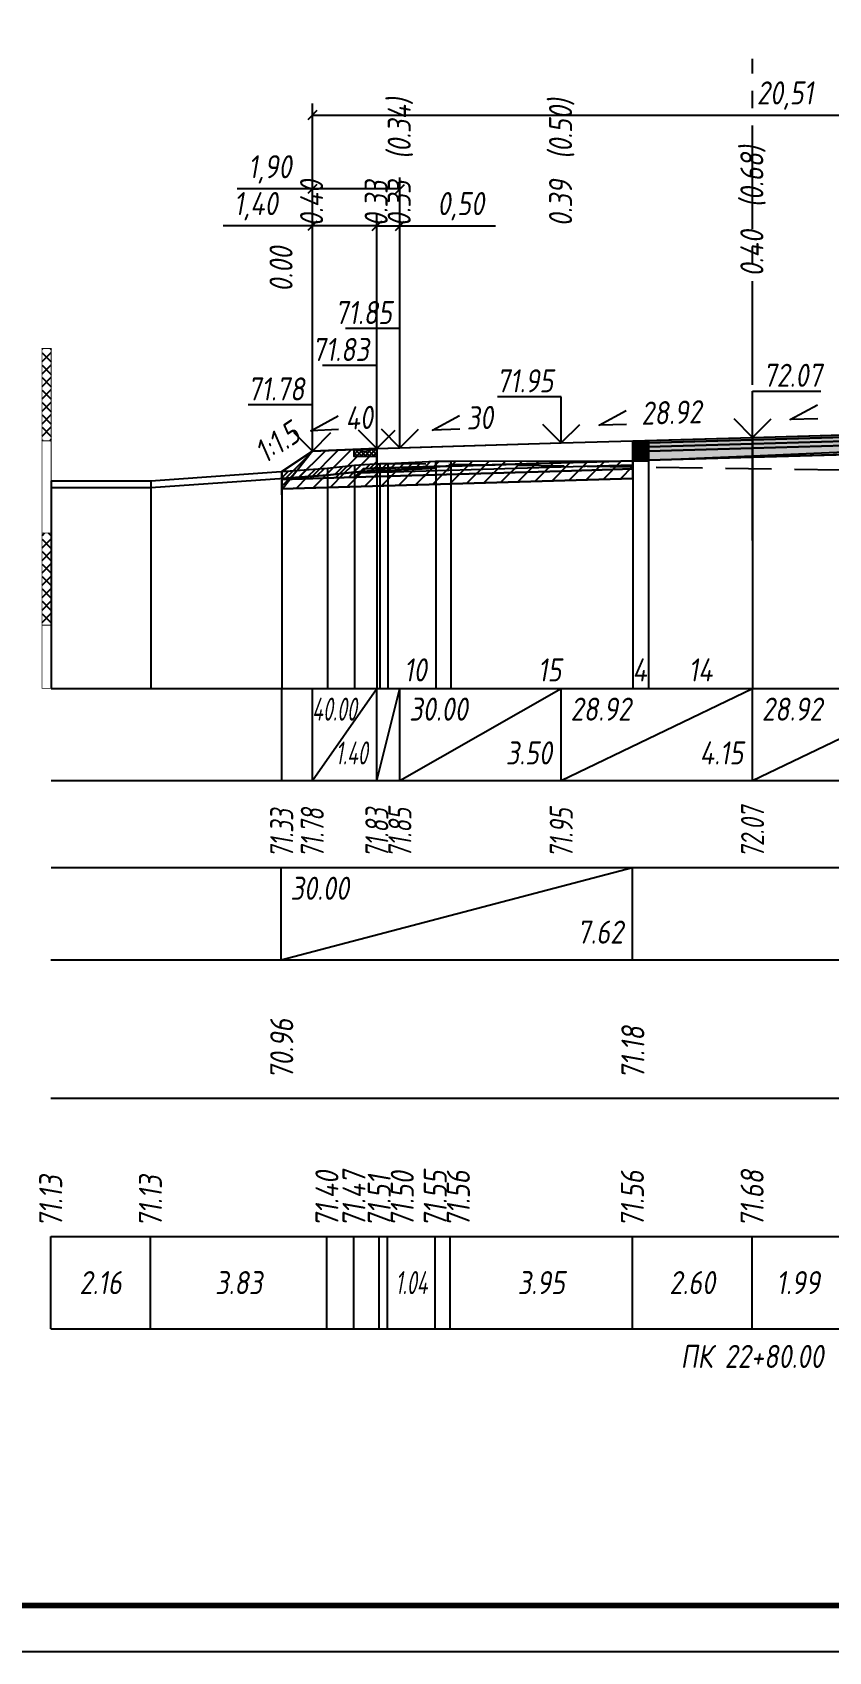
# Model space of a CAD drawing. Extents: x -717 to 1451, y -133302 to 233.
# Drawn here: x 78 to 164.3, y -35369.4 to -35193.9 of the extents above; entities that cross this region are included whole.
import ezdxf
from ezdxf.enums import TextEntityAlignment as Align

# ---------------------------------------------------------------- set-up
doc = ezdxf.new("R2010")
doc.units = 0
doc.linetypes.add('осевая2', pattern=[1.125, 0.75, -0.125, 0.125, -0.125])
doc.linetypes.add('штриховая', pattern=[0.75, 0.5, -0.25])
for name, color, linetype in [('Интерполированный поперечник', 2, 'Continuous'), ('Код_510', 7, 'Continuous'), ('Код_514', 1, 'Continuous'), ('Код_516', 1, 'Continuous'), ('Контур_0', 7, 'Continuous'), ('Контур_2521', 7, 'Continuous'), ('Контур_2564', 7, 'Continuous'), ('Контур_2660', 7, 'Continuous'), ('Контур_2665', 7, 'Continuous'), ('Контур_400', 7, 'Continuous'), ('Контур_508', 7, 'Continuous'), ('Контур_512', 7, 'Continuous'), ('Контур_513', 7, 'Continuous'), ('Контур_818', 7, 'Continuous'), ('Красный поперечник', 1, 'Continuous'), ('Линейка абсолютных высот', 7, 'Continuous'), ('Объём_2501', 7, 'Continuous'), ('Объём_2564', 7, 'Continuous'), ('Объём_2650', 7, 'Continuous'), ('Объём_2660', 7, 'Continuous'), ('Объём_2661', 7, 'Continuous'), ('Объём_2662', 7, 'Continuous'), ('Объём_2663', 7, 'Continuous'), ('Объём_2665', 7, 'Continuous'), ('Объём_2666', 7, 'Continuous'), ('Объём_2753', 7, 'Continuous'), ('Ось', 1, 'осевая2'), ('Откосы', 7, 'Continuous'), ('Отметки покрытия', 7, 'Continuous'), ('Подписи поперечников', 7, 'Continuous'), ('Рабочие отметки', 7, 'Continuous'), ('Рабочие отметки доп.', 7, 'Continuous'), ('Слои выравнивания', 7, 'Continuous'), ('Таблица', 7, 'Continuous'), ('Уклоны проезжей части', 7, 'Continuous'), ('Черный поперечник', 3, 'Continuous')]:
    doc.layers.add(name, color=color, linetype=linetype)
for name, color, linetype, true_color in [('Контур_2540', 2, 'Continuous', 0xffff00), ('Контур_2560', 2, 'Continuous', 0xffff00), ('Контур_2561', 7, 'Continuous', 0xff8040), ('Контур_2562', 3, 'Continuous', 0x00ff00), ('Контур_2563', 7, 'Continuous', 0xff8000), ('Контур_2570', 7, 'Continuous', 0x80ff00), ('Контур_2725', 7, 'Continuous', 0x323232), ('Контур_2736', 4, 'Continuous', 0x00ffff), ('Контур_2737', 4, 'Continuous', 0x00ffff), ('Контур_2738', 4, 'Continuous', 0x00ffff), ('Контур_2739', 4, 'Continuous', 0x00ffff), ('Контур_2741', 4, 'Continuous', 0x00ffff), ('Контур_2742', 4, 'Continuous', 0x00ffff), ('Контур_2743', 4, 'Continuous', 0x00ffff), ('Контур_2744', 7, 'Continuous', 0xa4ffff), ('Контур_2745', 7, 'Continuous', 0xa4ffff), ('Контур_2747', 4, 'Continuous', 0x00ffff), ('Контур_2748', 4, 'Continuous', 0x00ffff), ('Контур_2749', 4, 'Continuous', 0x00ffff), ('Контур_2750', 4, 'Continuous', 0x00ffff), ('Контур_2751', 4, 'Continuous', 0x00ffff), ('Контур_2752', 4, 'Continuous', 0x00ffff), ('Контур_2760', 7, 'Continuous', 0x323232), ('Контур_2761', 7, 'Continuous', 0x323232), ('Контур_2762', 7, 'Continuous', 0x323232), ('Контур_2763', 7, 'Continuous', 0x323232), ('Контур_2764', 7, 'Continuous', 0x323232), ('Контур_402', 7, 'Continuous', 0xff6464), ('Контур_703', 4, 'Continuous', 0x00ffff), ('Контур_705', 4, 'Continuous', 0x00ffff), ('Контур_707', 4, 'Continuous', 0x00ffff), ('Контур_720', 131, 'Continuous', 0xaaffff), ('Объём_2500', 7, 'Continuous', 0xc0c0c0), ('Объём_2520', 7, 'Continuous', 0x80ffff), ('Объём_2540', 2, 'Continuous', 0xffff00), ('Объём_2560', 2, 'Continuous', 0xffff00), ('Объём_2561', 7, 'Continuous', 0xff8040), ('Объём_2562', 3, 'Continuous', 0x00ff00), ('Объём_2563', 7, 'Continuous', 0xff8000), ('Объём_2570', 7, 'Continuous', 0x80ff00), ('Объём_2600', 7, 'Continuous', 0x808000), ('Объём_2746', 2, 'Continuous', 0xffff00)]:
    doc.layers.add(name, color=color, linetype=linetype, true_color=true_color)
doc.styles.get("Standard").update_dxf_attribs({"font": 'txt', "height": 2.5})
doc.styles.add('М', font='romand.shx', dxfattribs={"width": 0.8, "oblique": 10, "height": 2.5})
doc.dimstyles.new('ISO-25', dxfattribs={"dimtxt": 2.5, "dimasz": 2.5, "dimexe": 1.25, "dimexo": 0.625, "dimtad": 1, "dimtxsty": 'Standard', "dimcen": 2.5, "dimadec": 0, "dimazin": 0, "dimtfac": 1, "dimtmove": 0, "dimatfit": 3, "dimfxl": 1, "dimarcsym": 0})
pattern_1 = [(45.0000013, (0, 0), (-0.67351924, 0.67351921), []), (135.0000003, (0, 0), (-0.673519222, -0.67351923), [])]

# ---------------------------------------------------------------- blocks, each defined once
blk = doc.blocks.new('_Oblique')
at = {"color": 0, "linetype": 'ByBlock', "lineweight": -2}
blk.add_line((-0.5, -0.5), (0.5, 0.5), dxfattribs=at)
blk = doc.blocks.new('*D818')
at = {"color": 0, "lineweight": -2, "transparency": 16777216}
for p, q in [((108.32, -35238.71), (108.32, -35213.61)), ((115.32, -35238.43), (115.32, -35213.61)), ((108.32, -35214.86), (98.65, -35214.86)), ((115.32, -35214.86), (108.32, -35214.86))]:
    blk.add_line(p, q, dxfattribs=at)
at = {"layer": 'Defpoints', "color": 0, "transparency": 16777216}
for p in [(115.32, -35214.86), (108.32, -35239.34), (115.32, -35239.06)]:
    blk.add_point(p, dxfattribs=at)
at = {"color": 0, "lineweight": -2, "transparency": 16777216, "rotation": 180}
blk.add_blockref('_Oblique', (108.32, -35214.86), dxfattribs=at)
at = {"color": 0, "lineweight": -2, "transparency": 16777216}
blk.add_blockref('_Oblique', (115.32, -35214.86), dxfattribs=at)
at = {"color": 0, "transparency": 16777216, "insert": (102.19, -35212.74), "char_height": 2.5, "width": 8.75, "attachment_point": 5, "style": 'М'}
blk.add_mtext('1,40', dxfattribs=at)
blk = doc.blocks.new('*D820')
at = {"color": 0, "lineweight": -2, "transparency": 16777216}
for p, q in [((115.32, -35238.43), (115.32, -35213.61)), ((117.82, -35238.36), (117.82, -35213.61)), ((115.32, -35214.86), (117.82, -35214.86)), ((117.82, -35214.86), (128.18, -35214.86))]:
    blk.add_line(p, q, dxfattribs=at)
at = {"layer": 'Defpoints', "color": 0, "transparency": 16777216}
for p in [(117.82, -35214.86), (115.32, -35239.06), (117.82, -35238.98)]:
    blk.add_point(p, dxfattribs=at)
at = {"color": 0, "lineweight": -2, "transparency": 16777216, "rotation": 180}
blk.add_blockref('_Oblique', (115.32, -35214.86), dxfattribs=at)
at = {"color": 0, "lineweight": -2, "transparency": 16777216}
blk.add_blockref('_Oblique', (117.82, -35214.86), dxfattribs=at)
at = {"color": 0, "transparency": 16777216, "insert": (124.42, -35212.74), "char_height": 2.5, "width": 9.1667, "attachment_point": 5, "style": 'М'}
blk.add_mtext('0,50', dxfattribs=at)
blk = doc.blocks.new('*D823')
at = {"color": 0, "lineweight": -2, "transparency": 16777216}
for p, q in [((108.32, -35238.71), (108.32, -35209.61)), ((117.82, -35238.36), (117.82, -35209.61)), ((108.32, -35210.86), (100.17, -35210.86)), ((117.82, -35210.86), (108.32, -35210.86))]:
    blk.add_line(p, q, dxfattribs=at)
at = {"layer": 'Defpoints', "color": 0, "transparency": 16777216}
for p in [(117.82, -35210.86), (108.32, -35239.34), (117.82, -35238.98)]:
    blk.add_point(p, dxfattribs=at)
at = {"color": 0, "lineweight": -2, "transparency": 16777216, "rotation": 180}
blk.add_blockref('_Oblique', (108.32, -35210.86), dxfattribs=at)
at = {"color": 0, "lineweight": -2, "transparency": 16777216}
blk.add_blockref('_Oblique', (117.82, -35210.86), dxfattribs=at)
at = {"color": 0, "transparency": 16777216, "insert": (103.71, -35208.74), "char_height": 2.5, "width": 8.75, "attachment_point": 5, "style": 'М'}
blk.add_mtext('1,90', dxfattribs=at)
blk = doc.blocks.new('*D824')
at = {"color": 0, "lineweight": -2, "transparency": 16777216}
for p, q in [((108.32, -35238.71), (108.32, -35201.61)), ((108.32, -35202.86), (210.87, -35202.86)), ((210.87, -35235.61), (210.87, -35201.61))]:
    blk.add_line(p, q, dxfattribs=at)
at = {"layer": 'Defpoints', "color": 0, "transparency": 16777216}
for p in [(210.87, -35202.86), (210.87, -35236.23), (108.32, -35239.34)]:
    blk.add_point(p, dxfattribs=at)
at = {"color": 0, "lineweight": -2, "transparency": 16777216, "rotation": 180}
blk.add_blockref('_Oblique', (108.32, -35202.86), dxfattribs=at)
at = {"color": 0, "lineweight": -2, "transparency": 16777216}
blk.add_blockref('_Oblique', (210.87, -35202.86), dxfattribs=at)
at = {"color": 0, "transparency": 16777216, "insert": (159.59, -35200.74), "char_height": 2.5, "width": 11.25, "attachment_point": 5, "style": 'М'}
blk.add_mtext('20,51', dxfattribs=at)

msp = doc.modelspace()

# ---------------------------------------------------------------- hatches: boundary and pattern name
h = msp.add_hatch()
h.set_pattern_fill('ANSI37', color=256, scale=0.1)
h.set_pattern_definition([(45, (114.06792, -35239.3179), (-0.22451, 0.22451), []), (135, (114.06792, -35239.3179), (-0.22451, -0.22451), [])])
h.paths.add_polyline_path([(112.819, -35239.093), (112.818, -35239.821), (115.318, -35239.821), (115.318, -35238.993), (114.06, -35239.318)])
at = {"layer": 'Линейка абсолютных высот'}
h = msp.add_hatch(dxfattribs=at)
h.set_pattern_fill('ANSI37', scale=0.3, style=0)
h.set_pattern_definition(pattern_1)
h.paths.add_polyline_path([(80, -35238.154), (80, -35228.154), (79, -35228.154), (79, -35238.154)])
h = msp.add_hatch(dxfattribs=at)
h.set_pattern_fill('ANSI37', scale=0.3, style=0)
h.set_pattern_definition(pattern_1)
h.paths.add_polyline_path([(80, -35258.154), (80, -35248.154), (79, -35248.154), (79, -35258.154)])
at = {"layer": 'Объём_2563'}
h = msp.add_hatch(dxfattribs=at)
h.set_pattern_fill('ANSI31', color=256, scale=0.3)
h.paths.add_polyline_path([(108.318, -35239.273), (112.819, -35239.093), (112.818, -35239.821), (115.318, -35239.821), (115.318, -35241.143), (113.818, -35241.188), (112.89, -35242.116), (105, -35242.352), (105, -35241.485)])
at = {"layer": 'Объём_2570'}
h = msp.add_hatch(dxfattribs=at)
h.set_pattern_fill('ANSI31', color=256, scale=0.2)
h.paths.add_polyline_path([(121.709, -35241.134), (116.519, -35241.39), (115.629, -35241.356), (112.888, -35241.568), (109.957, -35241.883), (105, -35242.235), (105, -35241.485), (109.957, -35241.133), (112.888, -35240.818), (115.629, -35240.606), (116.519, -35240.64), (121.709, -35240.384)])
at = {"layer": 'Объём_2600'}
h = msp.add_hatch(dxfattribs=at)
h.set_pattern_fill('ANSI31', color=6, scale=0.4)
h.paths.add_polyline_path([(123.325, -35240.36), (143.086, -35240.343), (143.086, -35242.232), (105, -35243.375), (105, -35242.235), (109.957, -35241.883), (112.888, -35241.568), (115.629, -35241.356), (116.519, -35241.39), (121.709, -35241.134), (121.709, -35240.384)])
at = {"layer": 'Слои выравнивания'}
for color, points in [(2, [(143.086, -35238.168), (144.769, -35238.12), (144.769, -35238.37), (143.086, -35238.418)]), (2, [(144.769, -35238.12), (156.068, -35237.793), (156.068, -35238.043), (144.769, -35238.37)]), (3, [(144.769, -35238.37), (156.068, -35238.043), (156.068, -35238.493), (144.769, -35238.82)]), (2, [(156.068, -35237.793), (166.039, -35237.505), (168.257, -35237.44), (176.818, -35237.193), (190.898, -35236.771), (192.748, -35236.715), (192.748, -35236.965), (190.898, -35237.021), (176.818, -35237.443), (168.257, -35237.69), (166.039, -35237.755), (156.068, -35238.043)]), (3, [(156.068, -35238.043), (166.039, -35237.755), (168.257, -35237.69), (176.818, -35237.443), (190.898, -35237.021), (192.748, -35236.965), (192.748, -35237.415), (190.898, -35237.471), (176.818, -35237.893), (168.257, -35238.14), (166.039, -35238.205), (156.068, -35238.493)]), (4, [(156.068, -35238.493), (166.039, -35238.205), (168.257, -35238.14), (176.818, -35237.893), (190.898, -35237.471), (192.748, -35237.415), (192.748, -35237.865), (190.898, -35237.921), (176.818, -35238.343), (168.257, -35238.59), (166.039, -35238.655), (156.068, -35238.943)]), (5, [(156.068, -35238.943), (166.039, -35238.655), (168.257, -35238.59), (176.818, -35238.343), (190.898, -35237.921), (192.748, -35237.865), (192.748, -35238.865), (190.898, -35238.921), (176.818, -35239.343), (168.257, -35239.59), (166.039, -35239.655), (156.068, -35239.943)]), (3, [(143.086, -35238.418), (144.769, -35238.37), (144.769, -35238.82), (143.086, -35238.868)]), (4, [(143.086, -35238.868), (144.769, -35238.82), (144.769, -35239.27), (143.086, -35239.318)]), (5, [(143.086, -35239.318), (144.769, -35239.27), (144.769, -35240.27), (143.086, -35240.318)]), (4, [(144.769, -35238.82), (156.068, -35238.493), (156.068, -35238.943), (144.769, -35239.27)]), (5, [(144.769, -35239.27), (156.068, -35238.943), (156.068, -35239.943), (144.769, -35240.27)]), (7, [(143.086, -35240.318), (144.769, -35240.27), (144.769, -35240.32), (143.086, -35240.368)])]:
    msp.add_hatch(color=color, dxfattribs=at).paths.add_polyline_path(points)

# ---------------------------------------------------------------- linework, layer by layer
at = {"flags": 128}
msp.add_lwpolyline([(-30.054, -35369.421), (389.946, -35369.421), (389.946, -35072.421), (-30.054, -35072.421)], close=True, dxfattribs=at)
at = {"const_width": 0.6, "flags": 128}
msp.add_lwpolyline([(-10.054, -35364.421), (384.946, -35364.421), (384.946, -35077.421), (-10.054, -35077.421)], close=True, dxfattribs=at)
msp.add_lwpolyline([(112.819, -35239.093), (112.818, -35239.821), (115.318, -35239.821), (115.318, -35238.993), (114.06, -35239.318), (112.819, -35239.093)])
at = {"layer": 'Интерполированный поперечник', "linetype": 'штриховая', "ltscale": 10, "flags": 128}
msp.add_lwpolyline([(115.629, -35240.606), (223.475, -35242.139)], dxfattribs=at)
at = {"layer": 'Код_510'}
for p, q in [((79.946, -35334.421), (79.946, -35324.421)), ((90.759, -35334.421), (90.759, -35324.421)), ((109.903, -35334.421), (109.903, -35324.421)), ((112.834, -35334.421), (112.834, -35324.421)), ((115.574, -35334.421), (115.574, -35324.421)), ((116.465, -35334.421), (116.465, -35324.421)), ((121.654, -35334.421), (121.654, -35324.421)), ((123.271, -35334.421), (123.271, -35324.421)), ((143.032, -35334.421), (143.032, -35324.421)), ((156.014, -35334.421), (156.014, -35324.421))]:
    msp.add_line(p, q, dxfattribs=at)
at = {"layer": 'Код_514'}
for p, q in [((105, -35275), (105, -35265)), ((108.318, -35275), (108.318, -35265)), ((108.318, -35275), (115.318, -35265)), ((115.318, -35275), (115.318, -35265)), ((115.318, -35275), (117.818, -35265)), ((117.818, -35275), (117.818, -35265)), ((117.818, -35275), (135.318, -35265)), ((135.318, -35275), (135.318, -35265)), ((135.318, -35275), (156.068, -35265)), ((156.068, -35275), (156.068, -35265)), ((156.068, -35275), (176.818, -35265))]:
    msp.add_line(p, q, dxfattribs=at)
at = {"layer": 'Код_516'}
for p, q in [((104.946, -35294.421), (104.946, -35284.421)), ((104.946, -35294.421), (143.032, -35284.421)), ((143.032, -35294.421), (143.032, -35284.421))]:
    msp.add_line(p, q, dxfattribs=at)
at = {"layer": 'Контур_0', "flags": 128}
for points in [[(115.318, -35238.993), (135.318, -35238.393), (143.086, -35238.168), (143.086, -35240.318), (135.318, -35240.543), (115.318, -35241.143), (115.318, -35238.993), (115.318, -35238.993)], [(108.318, -35239.273), (105, -35241.485), (105, -35241.485), (105, -35241.485), (105, -35241.485), (105, -35241.485), (105, -35241.485), (105, -35241.485), (105, -35241.485), (105, -35241.485), (105, -35241.485), (105, -35241.485), (105, -35241.485), (105, -35241.485), (105, -35241.485), (105, -35244.008)], [(108.318, -35239.273), (105, -35241.485), (105, -35241.485), (105, -35241.485), (105, -35241.485), (105, -35241.485), (105, -35241.485), (105, -35241.485), (105, -35241.485), (105, -35241.485), (105, -35241.485), (105, -35241.485), (105, -35241.485), (105, -35241.485), (105, -35241.485), (105, -35244.008), (105, -35244.008), (105, -35241.485), (105, -35241.485), (105, -35241.485), (105, -35241.485), (105, -35241.485), (105, -35241.485), (105, -35241.485), (105, -35241.485), (105, -35241.485), (105, -35241.485), (105, -35241.485), (105, -35241.485), (105, -35241.485)], [(105, -35242.352), (112.89, -35242.116), (113.818, -35241.188), (115.318, -35241.143)], [(113.818, -35241.188), (135.318, -35240.543), (143.086, -35240.318), (143.086, -35241.218), (135.318, -35241.443), (112.89, -35242.116), (113.818, -35241.188), (113.818, -35241.188)]]:
    msp.add_lwpolyline(points, dxfattribs=at)
at = {"layer": 'Контур_2521', "color": 250, "flags": 128}
msp.add_lwpolyline([(113.354, -35241.652), (135.318, -35240.993), (143.086, -35240.768)], dxfattribs=at)
at = {"layer": 'Контур_2540', "flags": 128}
msp.add_lwpolyline([(112.89, -35242.116), (135.318, -35241.443), (143.086, -35241.218), (143.086, -35242.232), (105, -35243.375), (105, -35242.352), (112.89, -35242.116), (112.89, -35242.116)], dxfattribs=at)
at = {"layer": 'Контур_2560', "flags": 128}
msp.add_lwpolyline([(108.318, -35239.273), (108.318, -35239.273), (108.318, -35239.273), (115.318, -35238.993)], dxfattribs=at)
at = {"layer": 'Контур_2561', "flags": 128}
msp.add_lwpolyline([(115.318, -35238.993), (115.318, -35238.993), (108.318, -35239.273), (108.318, -35239.273), (115.318, -35238.993)], dxfattribs=at)
at = {"layer": 'Контур_2562', "flags": 128}
msp.add_lwpolyline([(108.318, -35239.273), (108.318, -35239.273), (108.318, -35239.273), (108.318, -35239.273), (108.318, -35239.273)], dxfattribs=at)
at = {"layer": 'Контур_2563', "flags": 128}
msp.add_lwpolyline([(108.318, -35239.273), (115.318, -35238.993), (115.318, -35241.143), (113.818, -35241.188), (112.89, -35242.116), (105, -35242.352), (105, -35241.485), (108.318, -35239.273), (108.318, -35239.273)], dxfattribs=at)
at = {"layer": 'Контур_2564', "flags": 128}
msp.add_lwpolyline([(108.318, -35239.273), (115.318, -35238.993)], dxfattribs=at)
at = {"layer": 'Контур_2570', "flags": 128}
msp.add_lwpolyline([(80, -35243.242), (90.813, -35243.242), (109.957, -35241.883), (112.888, -35241.568), (115.629, -35241.356), (115.629, -35241.356), (116.519, -35241.39), (121.709, -35241.134), (121.709, -35240.384), (123.325, -35240.36), (143.086, -35240.343), (156.068, -35239.779), (166.039, -35239.346), (168.257, -35239.248), (190.898, -35238.387), (192.748, -35238.316), (194.176, -35238.36), (213.549, -35238.848), (213.549, -35239.598), (215.212, -35240.046), (223.475, -35242.889), (223.475, -35242.889), (239.005, -35243.489), (255.022, -35244.058)], dxfattribs=at)
at = {"layer": 'Контур_2660', "flags": 128}
msp.add_lwpolyline([(105, -35243.375), (143.086, -35242.232)], dxfattribs=at)
at = {"layer": 'Контур_2665', "flags": 128}
msp.add_lwpolyline([(108.318, -35239.273), (108.318, -35239.273)], dxfattribs=at)
at = {"layer": 'Контур_2725', "flags": 128}
msp.add_lwpolyline([(143.086, -35240.368), (144.769, -35240.32), (144.769, -35240.27), (156.068, -35239.943), (166.039, -35239.655), (168.257, -35239.59), (176.818, -35239.343), (190.898, -35238.921), (192.748, -35238.865)], dxfattribs=at)
at = {"layer": 'Контур_2736', "flags": 128}
msp.add_lwpolyline([(108.318, -35239.273), (105, -35241.485)], dxfattribs=at)
at = {"layer": 'Контур_2737', "flags": 128}
msp.add_lwpolyline([(105, -35241.485), (105, -35241.485)], dxfattribs=at)
at = {"layer": 'Контур_2738', "flags": 128}
msp.add_lwpolyline([(105, -35241.485), (105, -35241.485)], dxfattribs=at)
at = {"layer": 'Контур_2739', "flags": 128}
msp.add_lwpolyline([(105, -35241.485), (105, -35241.485)], dxfattribs=at)
at = {"layer": 'Контур_2741', "flags": 128}
msp.add_lwpolyline([(105, -35241.485), (105, -35241.485)], dxfattribs=at)
at = {"layer": 'Контур_2742', "flags": 128}
msp.add_lwpolyline([(105, -35241.485), (105, -35241.485)], dxfattribs=at)
at = {"layer": 'Контур_2743', "flags": 128}
msp.add_lwpolyline([(105, -35241.485), (105, -35241.485)], dxfattribs=at)
at = {"layer": 'Контур_2744', "flags": 128}
msp.add_lwpolyline([(105, -35241.485), (105, -35241.485)], dxfattribs=at)
msp.add_lwpolyline([(105, -35241.485), (105, -35241.485)], dxfattribs=at)
msp.add_lwpolyline([(105, -35241.485), (105, -35241.485)], dxfattribs=at)
msp.add_lwpolyline([(105, -35241.485), (105, -35241.485)], dxfattribs=at)
msp.add_lwpolyline([(105, -35241.485), (105, -35241.485)], dxfattribs=at)
msp.add_lwpolyline([(105, -35241.485), (105, -35241.485)], dxfattribs=at)
at = {"layer": 'Контур_2745', "flags": 128}
msp.add_lwpolyline([(105, -35241.485), (105, -35241.485)], dxfattribs=at)
msp.add_lwpolyline([(105, -35241.485), (105, -35241.485)], dxfattribs=at)
msp.add_lwpolyline([(105, -35241.485), (105, -35241.485)], dxfattribs=at)
msp.add_lwpolyline([(105, -35241.485), (105, -35241.485)], dxfattribs=at)
msp.add_lwpolyline([(105, -35241.485), (105, -35241.485)], dxfattribs=at)
msp.add_lwpolyline([(105, -35241.485), (105, -35241.485)], dxfattribs=at)
at = {"layer": 'Контур_2747', "flags": 128}
msp.add_lwpolyline([(105, -35241.485), (105, -35241.485)], dxfattribs=at)
at = {"layer": 'Контур_2748', "flags": 128}
msp.add_lwpolyline([(105, -35241.485), (105, -35241.485)], dxfattribs=at)
at = {"layer": 'Контур_2749', "flags": 128}
msp.add_lwpolyline([(105, -35241.485), (105, -35241.485)], dxfattribs=at)
at = {"layer": 'Контур_2750', "flags": 128}
msp.add_lwpolyline([(105, -35241.485), (105, -35241.485)], dxfattribs=at)
at = {"layer": 'Контур_2751', "flags": 128}
msp.add_lwpolyline([(105, -35241.485), (105, -35241.485)], dxfattribs=at)
at = {"layer": 'Контур_2752', "flags": 128}
msp.add_lwpolyline([(105, -35241.485), (105, -35241.485)], dxfattribs=at)
at = {"layer": 'Контур_2760', "flags": 128}
msp.add_lwpolyline([(143.086, -35238.168), (144.769, -35238.12), (156.068, -35237.793), (166.039, -35237.505), (168.257, -35237.44), (176.818, -35237.193), (190.898, -35236.771), (192.748, -35236.715)], dxfattribs=at)
at = {"layer": 'Контур_2761', "flags": 128}
msp.add_lwpolyline([(143.086, -35238.418), (144.769, -35238.37), (156.068, -35238.043), (166.039, -35237.755), (168.257, -35237.69), (176.818, -35237.443), (190.898, -35237.021), (192.748, -35236.965)], dxfattribs=at)
at = {"layer": 'Контур_2762', "flags": 128}
msp.add_lwpolyline([(143.086, -35238.868), (144.769, -35238.82), (156.068, -35238.493), (166.039, -35238.205), (168.257, -35238.14), (176.818, -35237.893), (190.898, -35237.471), (192.748, -35237.415)], dxfattribs=at)
at = {"layer": 'Контур_2763', "flags": 128}
msp.add_lwpolyline([(143.086, -35239.318), (144.769, -35239.27), (156.068, -35238.943), (166.039, -35238.655), (168.257, -35238.59), (176.818, -35238.343), (190.898, -35237.921), (192.748, -35237.865)], dxfattribs=at)
at = {"layer": 'Контур_2764', "flags": 128}
msp.add_lwpolyline([(143.086, -35240.318), (144.769, -35240.27)], dxfattribs=at)
at = {"layer": 'Контур_400', "flags": 128}
for points in [[(156.068, -35237.793), (176.818, -35237.193), (194.318, -35236.668), (194.318, -35236.668), (194.318, -35236.668), (194.318, -35236.668), (202.86, -35236.412), (202.86, -35236.412), (205.36, -35236.337)], [(115.318, -35238.993), (117.818, -35238.918), (117.818, -35238.918), (117.818, -35238.918), (117.818, -35238.918), (117.818, -35238.918), (117.818, -35238.918), (135.318, -35238.393), (156.068, -35237.793)]]:
    msp.add_lwpolyline(points, dxfattribs=at)
at = {"layer": 'Контур_402', "flags": 128}
msp.add_lwpolyline([(105, -35243.375), (143.086, -35242.232), (143.086, -35240.368), (144.769, -35240.32), (144.769, -35240.27), (156.068, -35239.943), (176.818, -35239.343), (192.748, -35238.865), (192.748, -35242.943), (222.357, -35243.832)], dxfattribs=at)
at = {"layer": 'Контур_508', "flags": 128}
msp.add_lwpolyline([(105, -35243.375), (143.086, -35242.232), (143.086, -35240.368), (144.769, -35240.32), (144.769, -35240.27), (156.068, -35239.943), (176.818, -35239.343), (192.748, -35238.865), (192.748, -35242.943), (222.357, -35243.832), (224.11, -35245), (226.11, -35245), (230.022, -35242.392)], dxfattribs=at)
at = {"layer": 'Контур_512', "flags": 128}
msp.add_lwpolyline([(105, -35243.375), (143.086, -35242.232)], dxfattribs=at)
at = {"layer": 'Контур_513', "flags": 128}
msp.add_lwpolyline([(105, -35243.375), (143.086, -35242.232), (143.086, -35240.368), (144.769, -35240.32), (144.769, -35240.27), (156.068, -35239.943), (176.818, -35239.343), (192.748, -35238.865), (192.748, -35242.943), (222.357, -35243.832), (224.11, -35245), (226.11, -35245), (230.022, -35242.392)], dxfattribs=at)
at = {"layer": 'Контур_703', "flags": 128}
for points in [[(108.318, -35239.273), (105, -35241.485)], [(105, -35241.485), (105, -35244.008)]]:
    msp.add_lwpolyline(points, dxfattribs=at)
at = {"layer": 'Контур_705', "flags": 128}
msp.add_lwpolyline([(105, -35241.485), (105, -35241.485)], dxfattribs=at)
at = {"layer": 'Контур_707', "flags": 128}
msp.add_lwpolyline([(105, -35244.008), (105, -35241.485)], dxfattribs=at)
at = {"layer": 'Контур_720', "flags": 128}
msp.add_lwpolyline([(105, -35244.008), (105, -35244.008)], dxfattribs=at)
at = {"layer": 'Контур_818', "flags": 128}
msp.add_lwpolyline([(105, -35242.235), (109.957, -35241.883), (112.888, -35241.568), (115.629, -35241.356), (115.629, -35241.356), (116.519, -35241.39), (121.709, -35241.134), (121.709, -35240.384), (123.325, -35240.36), (143.086, -35240.343), (156.068, -35239.779), (166.039, -35239.346), (168.257, -35239.248), (190.898, -35238.387), (192.748, -35238.316), (194.176, -35238.36), (213.549, -35238.848), (213.549, -35239.598), (215.212, -35240.046), (223.475, -35242.889), (223.475, -35242.889), (230.022, -35243.142)], dxfattribs=at)
at = {"layer": 'Красный поперечник'}
for p, q in [((135.318, -35238.393), (156.068, -35237.793)), ((156.068, -35237.793), (176.818, -35237.193)), ((105, -35241.485), (108.318, -35239.273)), ((108.318, -35239.273), (115.318, -35238.993)), ((115.318, -35238.993), (117.818, -35238.918)), ((117.818, -35238.918), (135.318, -35238.393)), ((105, -35243.375), (105, -35265)), ((143.086, -35242.232), (143.086, -35265))]:
    msp.add_line(p, q, dxfattribs=at)
at = {"layer": 'Линейка абсолютных высот', "color": 7, "const_width": 0.1, "flags": 128}
for points in [[(80, -35238.154), (80, -35228.154), (79, -35228.154), (79, -35238.154), (80, -35238.154)], [(80, -35248.154), (80, -35238.154), (79, -35238.154), (79, -35248.154), (80, -35248.154)], [(80, -35258.154), (80, -35248.154), (79, -35248.154), (79, -35258.154), (80, -35258.154)], [(80, -35265), (80, -35258.154), (79, -35258.154), (79, -35265), (80, -35265)]]:
    msp.add_lwpolyline(points, dxfattribs=at)
at = {"layer": 'Объём_2500', "flags": 128}
msp.add_lwpolyline([(115.318, -35238.993), (135.318, -35238.393), (143.086, -35238.168), (143.086, -35240.318), (135.318, -35240.543), (115.318, -35241.143), (115.318, -35238.993), (115.318, -35238.993)], dxfattribs=at)
at = {"layer": 'Объём_2501', "flags": 128}
for points in [[(156.068, -35237.793), (176.818, -35237.193), (194.318, -35236.668), (194.318, -35236.668), (194.318, -35236.668), (194.318, -35236.668), (202.86, -35236.412), (202.86, -35236.412), (205.36, -35236.337)], [(115.318, -35238.993), (117.818, -35238.918), (117.818, -35238.918), (117.818, -35238.918), (117.818, -35238.918), (117.818, -35238.918), (117.818, -35238.918), (135.318, -35238.393), (156.068, -35237.793)]]:
    msp.add_lwpolyline(points, dxfattribs=at)
at = {"layer": 'Объём_2520', "color": 250, "flags": 128}
msp.add_lwpolyline([(113.818, -35241.188), (135.318, -35240.543), (143.086, -35240.318), (143.086, -35241.218), (135.318, -35241.443), (112.89, -35242.116), (113.818, -35241.188), (113.818, -35241.188)], dxfattribs=at)
at = {"layer": 'Объём_2540', "flags": 128}
msp.add_lwpolyline([(112.89, -35242.116), (135.318, -35241.443), (143.086, -35241.218), (143.086, -35242.232), (105, -35243.375), (105, -35242.352), (112.89, -35242.116), (112.89, -35242.116)], dxfattribs=at)
at = {"layer": 'Объём_2560', "flags": 128}
msp.add_lwpolyline([(108.318, -35239.273), (108.318, -35239.273), (108.318, -35239.273), (115.318, -35238.993)], dxfattribs=at)
at = {"layer": 'Объём_2561', "flags": 128}
msp.add_lwpolyline([(115.318, -35238.993), (115.318, -35238.993), (108.318, -35239.273), (108.318, -35239.273), (115.318, -35238.993)], dxfattribs=at)
at = {"layer": 'Объём_2562', "flags": 128}
msp.add_lwpolyline([(108.318, -35239.273), (108.318, -35239.273), (108.318, -35239.273), (108.318, -35239.273), (108.318, -35239.273)], dxfattribs=at)
at = {"layer": 'Объём_2563', "color": 250, "flags": 128}
msp.add_lwpolyline([(108.318, -35239.273), (112.819, -35239.093), (112.818, -35239.821), (115.318, -35239.821), (115.318, -35241.143), (113.818, -35241.188), (112.89, -35242.116), (105, -35242.352), (105, -35241.485), (108.318, -35239.273), (108.318, -35239.273)], dxfattribs=at)
at = {"layer": 'Объём_2564', "flags": 128}
msp.add_lwpolyline([(108.318, -35239.273), (115.318, -35238.993)], dxfattribs=at)
at = {"layer": 'Объём_2570', "flags": 128}
msp.add_lwpolyline([(121.709, -35241.134), (116.519, -35241.39), (115.629, -35241.356), (112.888, -35241.568), (109.957, -35241.883), (105, -35242.235), (105, -35241.485), (109.957, -35241.133), (112.888, -35240.818), (115.629, -35240.606), (116.519, -35240.64), (121.709, -35240.384), (121.709, -35241.134), (121.709, -35241.134)], dxfattribs=at)
at = {"layer": 'Объём_2650', "color": 6, "flags": 128}
msp.add_lwpolyline([(123.325, -35240.36), (143.086, -35240.343), (143.086, -35242.232), (105, -35243.375), (105, -35242.235), (109.957, -35241.883), (112.888, -35241.568), (115.629, -35241.356), (116.519, -35241.39), (121.709, -35241.134), (121.709, -35240.384), (123.325, -35240.36), (123.325, -35240.36)], dxfattribs=at)
at = {"layer": 'Объём_2660', "flags": 128}
msp.add_lwpolyline([(105, -35243.375), (143.086, -35242.232)], dxfattribs=at)
at = {"layer": 'Объём_2661', "flags": 128}
msp.add_lwpolyline([(108.318, -35239.273), (105, -35241.485), (105, -35243.464)], dxfattribs=at)
at = {"layer": 'Объём_2662', "flags": 128}
msp.add_lwpolyline([(105, -35243.464), (105, -35241.485)], dxfattribs=at)
at = {"layer": 'Объём_2663', "flags": 128}
msp.add_lwpolyline([(105, -35243.464), (105, -35244.008), (105, -35243.464)], dxfattribs=at)
at = {"layer": 'Объём_2665', "flags": 128}
msp.add_lwpolyline([(108.318, -35239.273), (108.318, -35239.273)], dxfattribs=at)
at = {"layer": 'Объём_2666', "flags": 128}
msp.add_lwpolyline([(108.318, -35239.273), (105, -35243.464)], dxfattribs=at)
at = {"layer": 'Объём_2746', "flags": 128}
msp.add_lwpolyline([(109.957, -35241.883), (112.888, -35241.568), (115.629, -35241.356), (116.519, -35241.39), (121.709, -35241.134), (121.709, -35240.384), (123.325, -35240.36), (143.086, -35240.343), (143.086, -35242.232), (105, -35243.375), (105, -35242.235), (109.957, -35241.883), (109.957, -35241.883)], dxfattribs=at)
at = {"layer": 'Объём_2753', "flags": 128}
msp.add_lwpolyline([(143.086, -35238.168), (143.086, -35238.168)], dxfattribs=at)
at = {"layer": 'Ось', "ltscale": 15}
msp.add_line((156.068, -35248.971), (156.068, -35196.764), dxfattribs=at)
at = {"layer": 'Откосы', "color": 1, "flags": 128}
for points in [[(163.159, -35235.778), (160.16, -35235.864), (163.116, -35234.278)], [(111.165, -35236.945), (108.168, -35237.065), (111.105, -35235.446)], [(124.333, -35236.912), (121.334, -35237.002), (124.288, -35235.413)], [(142.409, -35236.378), (139.41, -35236.464), (142.366, -35234.878)]]:
    msp.add_lwpolyline(points, dxfattribs=at)
at = {"layer": 'Отметки покрытия', "color": 1}
for p, q in [((117.818, -35225.993), (111.918, -35225.993)), ((117.818, -35238.918), (117.818, -35225.993)), ((115.318, -35229.993), (109.418, -35229.993)), ((115.318, -35238.993), (115.318, -35229.993)), ((156.068, -35237.793), (156.068, -35232.793)), ((156.068, -35232.793), (163.468, -35232.793)), ((108.318, -35234.273), (101.368, -35234.273)), ((108.318, -35239.273), (108.318, -35234.273)), ((135.318, -35233.393), (128.418, -35233.393)), ((135.318, -35238.393), (135.318, -35233.393)), ((135.318, -35238.393), (133.318, -35236.393)), ((135.318, -35238.393), (137.318, -35236.393)), ((156.068, -35237.793), (154.068, -35235.793)), ((156.068, -35237.793), (158.068, -35235.793)), ((108.318, -35239.273), (106.318, -35237.273)), ((108.318, -35239.273), (110.318, -35237.273)), ((115.318, -35238.993), (113.318, -35236.993)), ((115.318, -35238.993), (117.318, -35236.993)), ((117.818, -35238.918), (115.818, -35236.918)), ((117.818, -35238.918), (119.818, -35236.918))]:
    msp.add_line(p, q, dxfattribs=at)
at = {"layer": 'Слои выравнивания'}
for p, q in [((143.086, -35238.168), (143.086, -35265)), ((144.769, -35238.12), (144.769, -35265)), ((144.769, -35238.12), (144.769, -35265)), ((156.068, -35237.793), (156.068, -35265)), ((115.318, -35238.993), (115.318, -35265))]:
    msp.add_line(p, q, dxfattribs=at)
at = {"layer": 'Слои выравнивания', "color": 2, "flags": 128}
for points in [[(143.086, -35238.168), (144.769, -35238.12), (144.769, -35238.37), (143.086, -35238.418)], [(144.769, -35238.12), (156.068, -35237.793), (156.068, -35238.043), (144.769, -35238.37)], [(144.769, -35238.12), (144.769, -35238.37)], [(156.068, -35237.793), (166.039, -35237.505), (168.257, -35237.44), (176.818, -35237.193), (190.898, -35236.771), (192.748, -35236.715), (192.748, -35236.965), (190.898, -35237.021), (176.818, -35237.443), (168.257, -35237.69), (166.039, -35237.755), (156.068, -35238.043)]]:
    msp.add_lwpolyline(points, close=True, dxfattribs=at)
at = {"layer": 'Слои выравнивания', "color": 3, "flags": 128}
for points in [[(144.769, -35238.37), (156.068, -35238.043), (156.068, -35238.493), (144.769, -35238.82)], [(156.068, -35238.043), (166.039, -35237.755), (168.257, -35237.69), (176.818, -35237.443), (190.898, -35237.021), (192.748, -35236.965), (192.748, -35237.415), (190.898, -35237.471), (176.818, -35237.893), (168.257, -35238.14), (166.039, -35238.205), (156.068, -35238.493)], [(143.086, -35238.418), (144.769, -35238.37), (144.769, -35238.82), (143.086, -35238.868)], [(144.769, -35238.37), (144.769, -35238.82)]]:
    msp.add_lwpolyline(points, close=True, dxfattribs=at)
at = {"layer": 'Слои выравнивания', "color": 4, "flags": 128}
for points in [[(156.068, -35238.493), (166.039, -35238.205), (168.257, -35238.14), (176.818, -35237.893), (190.898, -35237.471), (192.748, -35237.415), (192.748, -35237.865), (190.898, -35237.921), (176.818, -35238.343), (168.257, -35238.59), (166.039, -35238.655), (156.068, -35238.943)], [(143.086, -35238.868), (144.769, -35238.82), (144.769, -35239.27), (143.086, -35239.318)], [(144.769, -35238.82), (156.068, -35238.493), (156.068, -35238.943), (144.769, -35239.27)], [(144.769, -35238.82), (144.769, -35239.27)]]:
    msp.add_lwpolyline(points, close=True, dxfattribs=at)
at = {"layer": 'Слои выравнивания', "color": 5, "flags": 128}
for points in [[(156.068, -35238.943), (166.039, -35238.655), (168.257, -35238.59), (176.818, -35238.343), (190.898, -35237.921), (192.748, -35237.865), (192.748, -35238.865), (190.898, -35238.921), (176.818, -35239.343), (168.257, -35239.59), (166.039, -35239.655), (156.068, -35239.943)], [(143.086, -35239.318), (144.769, -35239.27), (144.769, -35240.27), (143.086, -35240.318)], [(144.769, -35239.27), (156.068, -35238.943), (156.068, -35239.943), (144.769, -35240.27)], [(144.769, -35239.27), (144.769, -35240.27)]]:
    msp.add_lwpolyline(points, close=True, dxfattribs=at)
at = {"layer": 'Слои выравнивания', "color": 7, "flags": 128}
msp.add_lwpolyline([(143.086, -35240.318), (144.769, -35240.27), (144.769, -35240.32), (143.086, -35240.368)], close=True, dxfattribs=at)
at = {"layer": 'Таблица'}
for p, q in [((80, -35265), (255.022, -35265)), ((80, -35275), (255.022, -35275)), ((80, -35284.421), (255.022, -35284.421)), ((79.946, -35294.421), (254.968, -35294.421)), ((79.946, -35309.421), (254.968, -35309.421)), ((79.946, -35324.421), (254.968, -35324.421)), ((79.946, -35334.421), (254.968, -35334.421))]:
    msp.add_line(p, q, dxfattribs=at)
at = {"layer": 'Черный поперечник', "color": 7}
for p, q in [((156.068, -35239.779), (156.068, -35265)), ((109.957, -35241.133), (109.957, -35265)), ((112.888, -35240.818), (112.888, -35265)), ((115.629, -35240.606), (115.629, -35265)), ((116.519, -35240.64), (116.519, -35265)), ((121.709, -35240.384), (121.709, -35265)), ((123.325, -35240.36), (123.325, -35265)), ((143.086, -35240.343), (143.086, -35265)), ((80, -35242.492), (80, -35265)), ((90.813, -35242.492), (90.813, -35265))]:
    msp.add_line(p, q, dxfattribs=at)
at = {"layer": 'Черный поперечник', "flags": 128}
msp.add_lwpolyline([(80, -35242.492), (90.813, -35242.492), (109.957, -35241.133), (112.888, -35240.818), (115.629, -35240.606), (116.519, -35240.64), (121.709, -35240.384), (123.325, -35240.36), (143.086, -35240.343), (156.068, -35239.779), (166.039, -35239.346), (168.257, -35239.248), (190.898, -35238.387), (192.748, -35238.316), (194.176, -35238.36), (213.549, -35238.848), (215.212, -35239.296), (223.475, -35242.139), (239.005, -35242.739), (255.022, -35243.308)], dxfattribs=at)

# ---------------------------------------------------------------- texts
at = {"layer": 'Код_510', "style": 'М', "oblique": 10, "width": 0.8}
for s, p in [('71.40', (109.903, -35323.421)), ('71.47', (112.834, -35323.421)), ('71.50', (118.074, -35323.421)), ('71.55', (121.654, -35323.421)), ('71.56', (124.154, -35323.421)), ('71.56', (143.032, -35323.421)), ('71.68', (156.014, -35323.421)), ('71.13', (79.946, -35323.421)), ('71.13', (90.759, -35323.421)), ('71.51', (115.574, -35323.421))]:
    msp.add_text(s, height=2.5, rotation=90, dxfattribs=at).set_placement(p, align=Align.MIDDLE_LEFT)
at = {"layer": 'Код_510', "style": 'М', "oblique": 10}
for s, width, p in [('2.16', 0.8, (85.352, -35329.421)), ('3.83', 0.8, (100.331, -35329.421)), ('1.04', 0.6, (119.06, -35329.421)), ('3.95', 0.8, (133.151, -35329.421)), ('2.60', 0.8, (149.523, -35329.421)), ('1.99', 0.8, (160.999, -35329.421))]:
    msp.add_text(s, height=2.5, dxfattribs=dict(at, width=width)).set_placement(p, align=Align.MIDDLE_CENTER)
at = {"layer": 'Код_514', "style": 'М', "oblique": 10}
for s, width, p in [('40.00', 0.6, (108.283, -35266)), ('30.00', 0.8, (118.818, -35266)), ('28.92', 0.8, (136.318, -35266)), ('28.92', 0.8, (157.068, -35266))]:
    msp.add_text(s, height=2.5, dxfattribs=dict(at, width=width)).set_placement(p, align=Align.TOP_LEFT)
for s, width, p in [('1.40', 0.6, (114.318, -35274)), ('3.50', 0.8, (134.318, -35274)), ('4.15', 0.8, (155.068, -35274))]:
    msp.add_text(s, height=2.5, dxfattribs=dict(at, width=width)).set_placement(p, align=Align.BOTTOM_RIGHT)
at = {"layer": 'Код_514', "style": 'М', "oblique": 10, "width": 0.7}
for s, p in [('71.33', (105, -35283.382)), ('71.78', (108.318, -35283.382)), ('71.83', (115.318, -35283.382)), ('71.85', (117.818, -35283.382)), ('71.95', (135.318, -35283.382)), ('72.07', (156.068, -35283.382))]:
    msp.add_text(s, height=2.5, rotation=90, dxfattribs=at).set_placement(p, align=Align.MIDDLE_LEFT)
at = {"layer": 'Код_516', "style": 'М', "oblique": 10, "width": 0.8}
msp.add_text('30.00', height=2.5, dxfattribs=at).set_placement((105.946, -35285.421), align=Align.TOP_LEFT)
msp.add_text('7.62', height=2.5, dxfattribs=at).set_placement((142.032, -35293.421), align=Align.BOTTOM_RIGHT)
for s, p in [('70.96', (105, -35307.371)), ('71.18', (143.086, -35307.371))]:
    msp.add_text(s, height=2.5, rotation=90, dxfattribs=at).set_placement(p, align=Align.MIDDLE_LEFT)
at = {"layer": 'Отметки покрытия', "color": 1, "style": 'М', "oblique": 10, "width": 0.8}
for s, p in [('71.85', (116.959, -35226.262)), ('71.83', (114.459, -35230.262)), ('71.78', (107.459, -35234.542)), ('71.95', (134.459, -35233.662))]:
    msp.add_text(s, height=2.5, dxfattribs=at).set_placement(p, align=Align.BOTTOM_RIGHT)
msp.add_text('72.07', height=2.5, dxfattribs=at).set_placement((157.209, -35233.062), align=Align.BOTTOM_LEFT)
at = {"layer": 'Подписи поперечников', "style": 'М', "oblique": 10, "width": 0.8}
msp.add_text('ПК 22+80.00', height=2.5, dxfattribs=at).set_placement((156.014, -35339.421), align=Align.BOTTOM_CENTER)
at = {"layer": 'Рабочие отметки', "color": 1, "style": 'М', "oblique": 10, "width": 0.8}
for s, p in [('0.40', (108.24, -35214.921)), ('0.33', (115.24, -35214.921)), ('0.33', (117.74, -35214.921)), ('0.39', (135.24, -35214.921)), ('0.40', (155.99, -35220.362)), ('0.00', (104.922, -35222.007))]:
    msp.add_text(s, height=2.5, rotation=90, dxfattribs=at).set_placement(p, align=Align.MIDDLE_LEFT)
at = {"layer": 'Рабочие отметки доп.', "color": 1, "style": 'М', "oblique": 10, "width": 0.8}
for s, p in [('(0.34)', (117.74, -35207.621)), ('(0.50)', (135.24, -35207.621)), ('(0.68)', (155.99, -35212.862))]:
    msp.add_text(s, height=2.5, rotation=90, dxfattribs=at).set_placement(p, align=Align.MIDDLE_LEFT)
at = {"layer": 'Слои выравнивания', "style": 'М', "oblique": 10, "width": 0.8}
for s, p in [('10', (119.49, -35265)), ('15', (134.056, -35265)), ('4', (143.81, -35265)), ('14', (150.418, -35265))]:
    msp.add_text(s, height=2.5, dxfattribs=at).set_placement(p, align=Align.BOTTOM_CENTER)
at = {"layer": 'Уклоны проезжей части', "color": 1, "style": 'М', "oblique": 10, "width": 0.8}
for s, rotation, p in [('40', 2.29061, (113.47, -35237.661)), ('30', 1.71836, (126.538, -35237.656)), ('28.92', 1.65628, (147.315, -35237.093)), ('1:1.5', 33.69007, (105.632, -35239.969))]:
    msp.add_text(s, height=2.5, rotation=rotation, dxfattribs=at).set_placement(p, align=Align.BOTTOM_CENTER)

# ---------------------------------------------------------------- dimensions: what is measured, and where the dimension line sits
at = {"color": 5}
dim = msp.add_linear_dim(base=(210.867, -35202.855), p1=(108.318, -35239.335), p2=(210.867, -35236.234), angle=180, dimstyle='ISO-25', override={"dimasz": 1, "dimlfac": 0.2, "dimzin": 0, "dimtxsty": 'М', "dimblk1": 'Oblique', "dimblk2": 'Oblique', "dimsah": 1}, dxfattribs=at)
dim.commit()
dim.dimension.update_dxf_attribs({"geometry": '*D824', "text_midpoint": (159.593, -35200.742)})
for base, p1, p2, picture, middle in [((117.818, -35210.855), (108.318, -35239.335), (117.818, -35238.98), '*D823', (103.714, -35210.855)), ((115.318, -35214.855), (108.318, -35239.335), (115.318, -35239.055), '*D818', (102.194, -35214.855)), ((117.818, -35214.855), (115.318, -35239.055), (117.818, -35238.98), '*D820', (124.416, -35214.855))]:
    dim = msp.add_linear_dim(base=base, p1=p1, p2=p2, angle=180, dimstyle='ISO-25', override={"dimasz": 1, "dimlfac": 0.2, "dimzin": 0, "dimtxsty": 'М', "dimblk1": 'Oblique', "dimblk2": 'Oblique', "dimsah": 1}, dxfattribs=at)
    dim.commit()
    dim.dimension.update_dxf_attribs({"geometry": picture, "text_midpoint": middle, "dimtype": 160})

doc.saveas('drawing.dxf')
